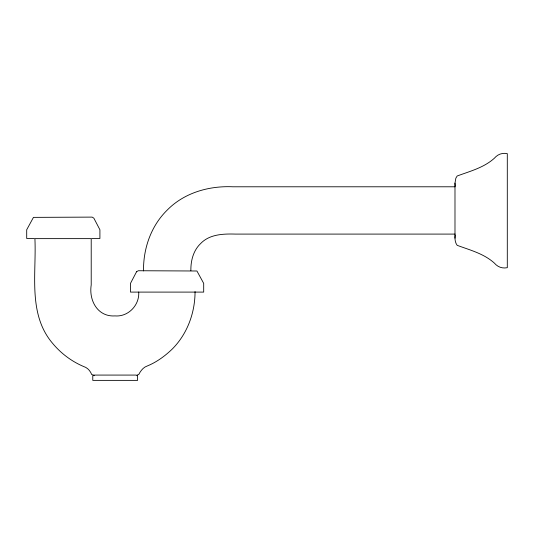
<?xml version="1.0" encoding="UTF-8"?>
<svg xmlns="http://www.w3.org/2000/svg" width="534" height="534" viewBox="0 0 534 534"><rect width="100%" height="100%" fill="white"/><g stroke="black" fill="none" stroke-linecap="round" stroke-linejoin="round"><path stroke-width="0.8" d="M190.872 270.731C190.691 260.966 193.221 250.686 200.464 243.731C209.388 234.186 223.285 233.732 235.434 234.092L455.122 234.092M454.988 238.191L454.988 183.129L455.856 178.149L457.164 176C469.967 171.24 483.731 167.763 494.29 158.298C497.701 154.286 502.174 152.631 507.3 153.625L507.3 267.694C502.174 268.695 497.701 267.033 494.29 263.022C483.731 253.563 469.967 250.079 457.164 245.32C454.995 242.463 454.714 238.631 455.195 235.18M143.526 270.932C143.199 248.657 150.975 226.069 167.015 210.283C184.03 192.781 208.914 185.698 232.837 186.787L455.048 186.787M138.713 292.025C139.634 305.121 128.24 317.056 114.977 315.908C97.682 317.056 88.724 300.428 91.214 284.949L91.214 238.631L34.91 238.631C36.559 273.415 27.735 313.785 52.292 342.968C60.629 353.141 71.396 361.304 83.498 366.457C87.496 367.659 90.253 370.796 91.721 374.574L93.624 375.075L135.976 375.075M136.811 375.075L138.713 374.574C140.629 370.856 143.266 367.259 147.411 365.917C156.622 362.145 164.792 356.165 171.975 349.323C187.22 334.237 195.084 312.851 195.05 291.571M34.243 238.478L26.7 238.478L26.7 229.76L33.455 217.371L92.128 217.111L93.85 218.159L99.911 229.76L99.911 238.478L91.901 238.478M94.344 375.656L92.776 375.656L92.776 380.375L137.605 380.375L137.605 375.656L136.604 375.656M455.195 186.146L454.988 183.129M136.537 271.786L130.483 283.387L130.483 292.098L203.694 292.098L203.694 283.387L196.939 270.998L138.266 270.738L136.537 271.786"/></g></svg>
